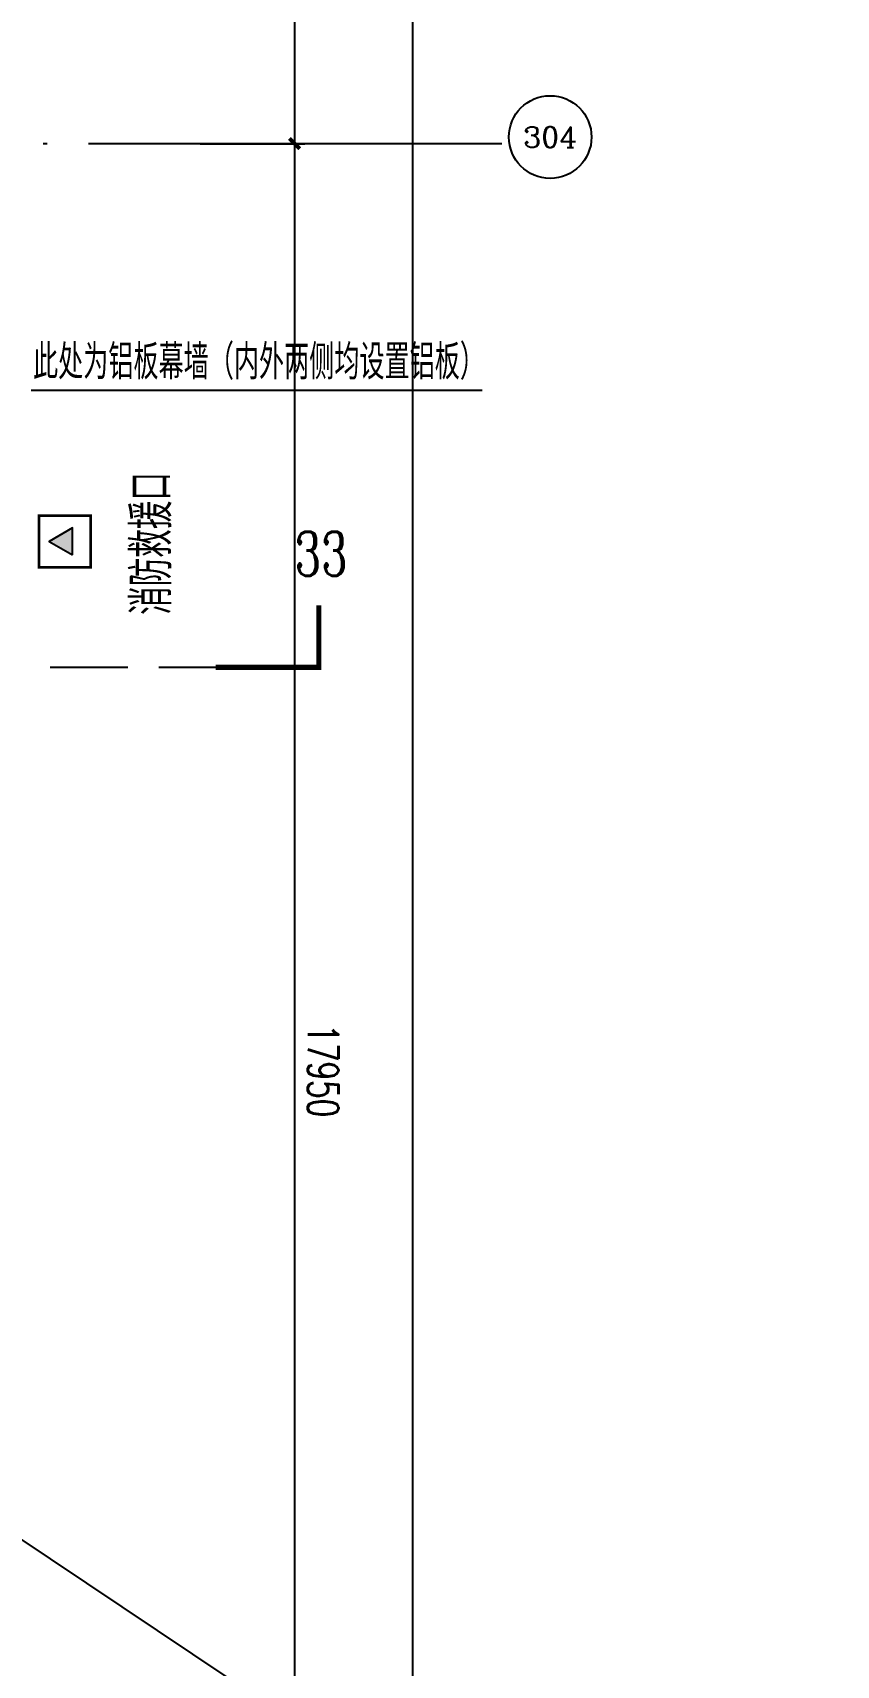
# Model space of a CAD drawing. Extents: x -821772 to -21949, y 506164 to 1049594.
# Drawn here: x -126581 to -118800, y 588039 to 603845 of the extents above; entities that cross this region are included whole.
import ezdxf
from ezdxf.enums import TextEntityAlignment as Align
from ezdxf.xclip import XClip

# ---------------------------------------------------------------- set-up
doc = ezdxf.new("R2010")
doc.units = 0
doc.header["$LTSCALE"] = 1000
doc.header["$MEASUREMENT"] = 0
doc.header["$XCLIPFRAME"] = 2
doc.linetypes.add('10平面20250807_t3$0$DASH', pattern=[0.35, 0.25, -0.1])
doc.linetypes.add('10平面20250807_t3$0$DOTE', pattern=[2.42, 2, -0.2, 0.02, -0.2])
doc.layers.get('Defpoints').update_dxf_attribs({"color": 210})
for name, color, linetype in [('10平面20250807_t3$0$A-AXIS-D', 8, 'Continuous'), ('10平面20250807_t3$0$A-AXIS-DOTE', 8, '10平面20250807_t3$0$DOTE'), ('10平面20250807_t3$0$A-AXIS-SYMB', 8, 'Continuous'), ('10平面20250807_t3$0$A-TEXT', 8, 'Continuous'), ('10平面20250807_t3$0$AS-WALL', 8, 'Continuous'), ('10平面20250807_t3$0$DIM_SYMB', 8, 'Continuous'), ('10平面20250807_t3$0$PUB_TEXT', 8, 'Continuous'), ('10平面20250807_t3$0$RP-N2-01$0$$0$A-WIND-J', 8, 'Continuous'), ('10平面20250807_t3$0$RP-N2-01$0$A-WIND-J', 8, 'Continuous')]:
    doc.layers.add(name, color=color, linetype=linetype)
doc.styles.add('10平面20250807_t3$0$_TCH_AXIS', font='COMPLEX', dxfattribs={"bigfont": 'GBCBIG'})
doc.styles.add('10平面20250807_t3$0$_TCH_DIM', font='SIMPLEX', dxfattribs={"bigfont": 'GBCBIG'})
doc.styles.add('10平面20250807_t3$0$_TCH_DIM_T3', font='SIMPLEX', dxfattribs={"width": 0.705882, "bigfont": 'GBCBIG'})
doc.styles.add('10平面20250807_t3$0$_TCH_LABEL', font='COMPLEX', dxfattribs={"bigfont": 'GBCBIG'})
doc.styles.add('10平面20250807_t3$0$A-DIM_T3', font='SIMPLEX', dxfattribs={"width": 0.705882, "bigfont": 'GBCBIG'})
doc.dimstyles.new('10平面20250807_t3$0$_TCH_ARCH&&100', dxfattribs={"dimtxt": 297.5, "dimasz": 100, "dimexe": 100, "dimexo": 100, "dimgap": 126.25, "dimtad": 1, "dimdec": 0, "dimzin": 0, "dimdsep": 46, "dimtxsty": '10平面20250807_t3$0$_TCH_DIM_T3', "dimblk": '10平面20250807_t3$0$_ArchTick', "dimcen": 0.09, "dimclrt": 7, "dimazin": 2, "dimtfac": 1, "dimtdec": 0, "dimtix": 1, "dimtmove": 2, "dimatfit": 3, "dimfxl": 0, "dimtolj": 1, "dimtzin": 0, "dimarcsym": 0})
doc.dimstyles.new('10平面20250807_t3$0$A-DIM&&100', dxfattribs={"dimtxt": 297.5, "dimasz": 100, "dimexe": 100, "dimexo": 100, "dimgap": 126.25, "dimtad": 1, "dimdec": 0, "dimzin": 0, "dimdsep": 46, "dimtxsty": '10平面20250807_t3$0$A-DIM_T3', "dimblk": '10平面20250807_t3$0$_ArchTick', "dimcen": 0.09, "dimclrt": 7, "dimazin": 2, "dimtfac": 1, "dimtdec": 0, "dimtix": 1, "dimtmove": 2, "dimatfit": 3, "dimfxl": 0, "dimtolj": 1, "dimtzin": 0, "dimarcsym": 0})

# ---------------------------------------------------------------- blocks, each defined once
blk = doc.blocks.new('10平面20250807_t3$0$_ArchTick')
at = {"color": 0, "linetype": 'ByBlock', "const_width": 0.4}
blk.add_lwpolyline([(-0.5, -0.5), (0.5, 0.5)], dxfattribs=at)
blk = doc.blocks.new('*D9968')
at = {"layer": '10平面20250807_t3$0$A-AXIS-D', "color": 0, "lineweight": -2}
for p, q in [((95776, -184100), (96792, -184100)), ((96692, -184100), (96692, -202050)), ((95776, -202050), (96792, -202050))]:
    blk.add_line(p, q, dxfattribs=at)
at = {"layer": 'Defpoints', "color": 0}
for p in [(95676, -184100), (95676, -202050), (96692, -202050)]:
    blk.add_point(p, dxfattribs=at)
at = {"layer": '10平面20250807_t3$0$A-AXIS-D', "color": 0, "lineweight": -2, "xscale": 100, "yscale": 100, "zscale": 100}
for p, rotation in [((96692, -184100), 90), ((96692, -202050), 270)]:
    blk.add_blockref('10平面20250807_t3$0$_ArchTick', p, dxfattribs=dict(at, rotation=rotation))
at = {"layer": '10平面20250807_t3$0$A-AXIS-D', "color": 7, "insert": (96967, -193075), "char_height": 297.5, "attachment_point": 5, "rotation": 270, "style": '10平面20250807_t3$0$A-DIM_T3'}
blk.add_mtext('\\A1;17950', dxfattribs=at)
blk = doc.blocks.new('*D9969')
at = {"layer": '10平面20250807_t3$0$A-AXIS-D', "color": 0, "lineweight": -2}
for p, q in [((95776, -202050), (96792, -202050)), ((96692, -202050), (96692, -220000)), ((95776, -220000), (96792, -220000))]:
    blk.add_line(p, q, dxfattribs=at)
at = {"layer": 'Defpoints', "color": 0}
for p in [(95676, -202050), (95676, -220000), (96692, -220000)]:
    blk.add_point(p, dxfattribs=at)
at = {"layer": '10平面20250807_t3$0$A-AXIS-D', "color": 0, "lineweight": -2, "xscale": 100, "yscale": 100, "zscale": 100}
for p, rotation in [((96692, -202050), 90), ((96692, -220000), 270)]:
    blk.add_blockref('10平面20250807_t3$0$_ArchTick', p, dxfattribs=dict(at, rotation=rotation))
at = {"layer": '10平面20250807_t3$0$A-AXIS-D', "color": 7, "insert": (96967, -211025), "char_height": 297.5, "attachment_point": 5, "rotation": 270, "style": '10平面20250807_t3$0$A-DIM_T3'}
blk.add_mtext('\\A1;17950', dxfattribs=at)
blk = doc.blocks.new('*D10047')
at = {"layer": '10平面20250807_t3$0$A-AXIS-D', "color": 0, "lineweight": -2}
for p, q in [((96036, -183400), (97932, -183400)), ((97832, -183400), (97832, -256600)), ((96036, -256600), (97932, -256600))]:
    blk.add_line(p, q, dxfattribs=at)
at = {"layer": 'Defpoints', "color": 0}
for p in [(95936, -183400), (95936, -256600), (97832, -256600)]:
    blk.add_point(p, dxfattribs=at)
at = {"layer": '10平面20250807_t3$0$A-AXIS-D', "color": 0, "lineweight": -2, "xscale": 100, "yscale": 100, "zscale": 100}
for p, rotation in [((97832, -183400), 90), ((97832, -256600), 270)]:
    blk.add_blockref('10平面20250807_t3$0$_ArchTick', p, dxfattribs=dict(at, rotation=rotation))
at = {"layer": '10平面20250807_t3$0$A-AXIS-D', "color": 7, "insert": (98107, -220000), "char_height": 297.5, "attachment_point": 5, "rotation": 270, "style": '10平面20250807_t3$0$_TCH_DIM_T3'}
blk.add_mtext('\\A1;73200', dxfattribs=at)
blk = doc.blocks.new('10平面20250807_t3$0$RP-N2-01$0$$0$xfjy')
at = {"layer": '10平面20250807_t3$0$RP-N2-01$0$$0$A-WIND-J'}
h = blk.add_hatch(color=256, dxfattribs=at)
h.dxf.hatch_style = 1
h.paths.add_polyline_path([(1141876, -26214), (1142135, -26214), (1142005, -25989)])
at = {"layer": '10平面20250807_t3$0$RP-N2-01$0$$0$A-WIND-J', "const_width": 25}
blk.add_lwpolyline([(1141755, -25889), (1141755, -26389), (1142255, -26389), (1142255, -25889)], close=True, dxfattribs=at)
at = {"layer": '10平面20250807_t3$0$RP-N2-01$0$$0$A-WIND-J'}
for points in [[(1141755, -26389), (1142255, -26389), (1142255, -25889), (1141755, -25889)], [(1141876, -26214), (1142135, -26214), (1142005, -25989)]]:
    blk.add_lwpolyline(points, close=True, dxfattribs=at)
blk = doc.blocks.new('10平面20250807_t3$0$RP-N2-01$0$xfjy')
at = {"layer": '10平面20250807_t3$0$RP-N2-01$0$$0$A-WIND-J'}
blk.add_blockref('10平面20250807_t3$0$RP-N2-01$0$$0$xfjy', (0, 0), dxfattribs=at)
blk = doc.blocks.new('10平面20250807_t3$0$1232')
at = {"layer": '10平面20250807_t3$0$RP-N2-01$0$A-WIND-J', "rotation": 90}
blk.add_blockref('10平面20250807_t3$0$RP-N2-01$0$xfjy', (-152409, -543085, 0), dxfattribs=at)
at = {"layer": '10平面20250807_t3$0$A-TEXT', "style": '10平面20250807_t3$0$_TCH_DIM'}
blk.add_text('消防救援口', height=384.1, rotation=90, dxfattribs=at).set_placement((-125237, 598209, 0))
blk = doc.blocks.new('10平面20250807_t3$0$dote')
at = {"layer": '10平面20250807_t3$0$A-AXIS-D'}
blk.add_circle((99166, -201985.7), 400, dxfattribs=at)
at = {"layer": '10平面20250807_t3$0$A-AXIS-DOTE', "ltscale": 2}
for p, q in [((98696.4, -202050), (-97273.6, -202050)), ((73878.2, -202050), (103882.2, -222150))]:
    blk.add_line(p, q, dxfattribs=at)
at = {"layer": '10平面20250807_t3$0$DIM_SYMB', "linetype": '10平面20250807_t3$0$DASH', "ltscale": 3}
blk.add_line((96126.4, -207120), (84476.4, -207120), dxfattribs=at)
at = {"layer": '10平面20250807_t3$0$DIM_SYMB', "const_width": 50}
blk.add_lwpolyline([(95926.4, -207120), (96926.4, -207120), (96926.4, -206520)], dxfattribs=at)
at = {"layer": '10平面20250807_t3$0$PUB_TEXT', "style": '10平面20250807_t3$0$_TCH_AXIS'}
blk.add_text('304', height=199.75, dxfattribs=at).set_placement((98904.4, -202085.6), (99427.5, -202085.6), align=Align.FIT)
at = {"layer": '10平面20250807_t3$0$PUB_TEXT', "style": '10平面20250807_t3$0$_TCH_LABEL', "width": 0.705882}
blk.add_text('33', height=425, dxfattribs=at).set_placement((96690.7, -206232.5))
at = {"layer": '10平面20250807_t3$0$A-AXIS-D'}
for base, p1, p2, dimstyle, picture, middle in [((97831.9, -256600.1), (95936.4, -183400), (95936.4, -256600.1), '10平面20250807_t3$0$_TCH_ARCH&&100', '*D10047', (98106.9, -220000)), ((96692.2, -202050), (95676.4, -184100), (95676.4, -202050), '10平面20250807_t3$0$A-DIM&&100', '*D9968', (96967.2, -193075)), ((96692.2, -220000), (95676.4, -202050), (95676.4, -220000), '10平面20250807_t3$0$A-DIM&&100', '*D9969', (96967.2, -211025))]:
    dim = blk.add_linear_dim(base=base, p1=p1, p2=p2, angle=270, dimstyle=dimstyle, override={"dimgap": 0}, dxfattribs=at)
    dim.commit()
    dim.dimension.update_dxf_attribs({"geometry": picture, "text_midpoint": middle, "dimtype": 129, "text_rotation": 270})
blk = doc.blocks.new('10平面20250807_t3')
at = {"layer": '10平面20250807_t3$0$A-AXIS-SYMB'}
blk.add_line((-126594.7, 600383.2), (-122228.5, 600383.2), dxfattribs=at)
blk.add_blockref('10平面20250807_t3$0$1232', (0, 0))
at = {"layer": '10平面20250807_t3$0$AS-WALL'}
blk.add_blockref('10平面20250807_t3$0$dote', (-220736.4, 804820), dxfattribs=at)
at = {"layer": '10平面20250807_t3$0$PUB_TEXT', "style": '10平面20250807_t3$0$_TCH_DIM'}
blk.add_text('此处为铝板幕墙（内外两侧均设置铝板）', height=337.589, dxfattribs=at).set_placement((-126577.1, 600488.2))

msp = doc.modelspace()

# ---------------------------------------------------------------- block references
at = {"ltscale": 100}
ref = msp.add_blockref('10平面20250807_t3', (0, 0), dxfattribs=at)
XClip(ref).set_block_clipping_path([(-386212.6353242097, 506163.79756496), (-21948.7593967821, 884998.2285294847)])

doc.saveas('drawing.dxf')
